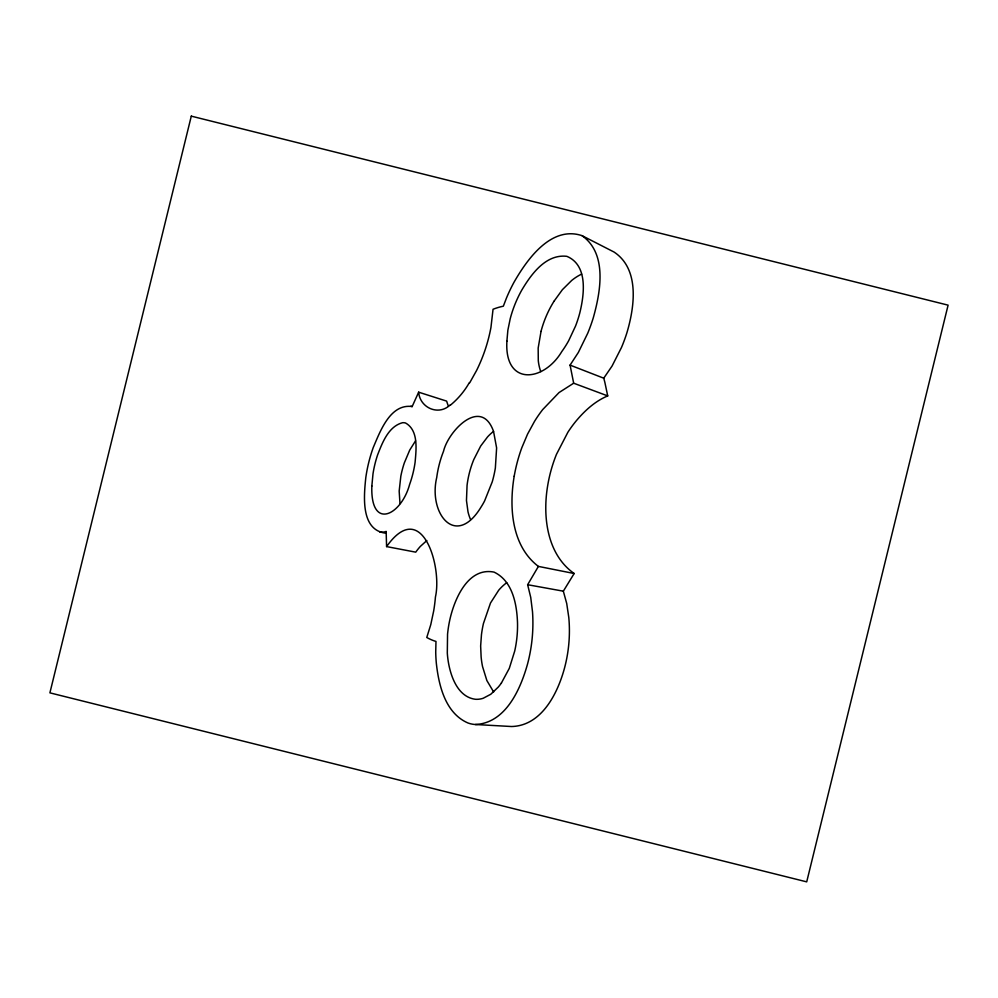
<?xml version="1.0" encoding="UTF-8"?>
<svg xmlns="http://www.w3.org/2000/svg" width="998" height="998" viewBox="0 0 998 998"><rect width="100%" height="100%" fill="white"/><g stroke="black" fill="none" stroke-linecap="round" stroke-linejoin="round"><path stroke-width="1.5" d="M514.195 476.196C508.992 507.146 511.388 545.881 538.396 566.402L574.162 573.513L563.334 591.178L566.714 603.491L568.798 617.5A148.64 146.344 21.9 0 1 564.444 668.336C557.583 693.585 541.49 725.833 511.537 726.519L475.41 724.511A25.486 25.1 21.9 0 1 467.887 722.951C445.283 713.121 438.733 685.339 436.326 663.196A149.076 146.768 21.9 0 1 435.727 652.131L435.976 641.44A44.411 43.725 21.9 0 1 426.77 637.485L430.774 624.648L433.681 610.951A178.006 175.249 21.9 0 0 435.44 596.979C442.364 566.452 421.817 496.904 386.588 546.592L415.742 552.156A62.637 61.664 21.9 0 1 420.37 546.393L426.832 540.554M541.028 331.423L538.172 348.053L538.284 360.69A47.842 47.106 21.9 0 0 540.754 371.618M386.151 533.231C360.453 530.499 363.846 496.218 365.804 477.605A156.337 153.917 21.9 0 1 373.264 447.491C380.213 431.248 390.28 403.491 412.162 406.548L418.649 392.177L446.655 401.121A41.966 41.305 21.9 0 0 448.401 406.074M538.396 566.402L527.643 584.716L530.724 597.365L532.508 611.774A163.622 161.09 21.9 0 1 527.48 664.231C520.395 689.468 505.637 723.076 475.41 724.511M469.734 382.758L476.533 370.57A169.747 167.115 21.9 0 0 490.954 327.406L493.049 309.268A61.477 60.529 21.9 0 1 503.341 306.199L506.448 298.09A171.344 168.699 21.9 0 1 514.007 282.259C527.268 259.081 551.233 225.423 581.996 235.64L614.082 252.057C639.943 269.223 634.566 306.997 626.931 332.683A166.292 163.709 21.9 0 1 621.467 347.516L612.073 366.029L603.74 378.192A157.135 154.702 21.9 0 1 604.875 382.434L607.72 395.907C595.145 401.146 584.828 410.602 576.17 420.919A123.103 121.195 21.9 0 0 567.887 432.246L556.447 454.389A152.582 150.211 21.9 0 0 547.727 485.34C542.475 516.053 546.754 554.239 574.162 573.513M553.965 301.321L562.385 289.694L571.704 280.45A50.299 49.526 21.9 0 1 581.609 274.113M501.42 682.981L509.304 668.336L514.706 651.07A120.783 118.912 21.9 0 0 517.525 623.276C516.927 604.613 512.76 580.961 494.06 572.116C468.224 566.939 454.726 598.488 450.023 618.91A124.438 122.517 21.9 0 0 447.553 634.142L447.304 653.054A92.053 90.618 21.9 0 0 448.663 663.857C451.42 678.39 458.631 697.078 475.372 699.274A20.409 20.097 21.9 0 0 483.207 698.263L490.779 694.259L498.301 687.048A59.843 58.907 21.9 0 0 501.42 682.981M607.72 395.907L573.675 383.207L570.07 365.118L578.353 352.444L587.747 333.207A183.919 181.075 21.9 0 0 593.274 317.851C600.547 291.89 607.632 253.704 581.996 235.64M415.542 440.854L409.729 450.073L404.327 462.91A107.934 106.262 21.9 0 0 400.834 476.158L399.175 491.066L399.986 503.591M450.36 404.739C438.796 416.241 419.884 407.97 418.649 392.177M573.675 383.207L559.042 392.563L542.712 409.567A132.946 130.888 21.9 0 0 534.529 421.356L527.543 434.167L521.817 447.74A169.036 166.417 21.9 0 0 514.207 476.196M527.643 584.716L563.334 591.178M410.976 406.186L412.124 406.61M570.07 365.118L603.74 378.192M493.648 691.963L486.874 680.561L482.57 666.652A85.454 84.131 21.9 0 1 481.123 656.871L480.649 645.968L481.46 634.678A116.13 114.333 21.9 0 1 483.456 623.451L490.505 603.004L498.726 590.192A49.251 48.49 21.9 0 1 506.747 582.67M493.548 431.398C481.136 396.431 448.327 430.911 443.524 451.283A114.009 112.238 21.9 0 0 436.725 477.493C428.179 513.508 455.812 548.85 481.136 506.934A80.277 79.042 21.9 0 0 484.629 500.871L492.239 481.859A121.407 119.523 21.9 0 0 495.357 468L496.617 447.927L493.548 431.398A46.706 45.983 21.9 0 0 487.56 436.912L480.687 446.031L473.776 459.591A102.981 101.384 21.9 0 0 467.064 485.315L466.465 500.509L468 511.824A46.594 45.871 21.9 0 0 470.569 519.584M386.588 546.592L386.151 531.535M386.126 531.485A12.824 12.625 21.9 0 1 379.801 532.009M469.372 382.558A82.846 81.562 21.9 0 1 450.597 405.013M541.016 331.411A112.574 110.828 21.9 0 1 553.965 301.321M506.897 341.129C504.202 385.976 543.374 382.434 561.799 351.558A105.426 103.792 21.9 0 0 568.698 340.667L575.547 326.047A126.135 124.189 21.9 0 0 579.763 313.06C584.254 294.822 588.271 265.194 566.814 256.324C545.769 253.854 531.023 274.462 521.567 290.468A124.925 122.991 21.9 0 0 510.215 318.736L507.87 330.188L506.897 341.129M371.842 486.051C370.333 530.699 401.096 515.779 409.592 484.517A114.832 113.061 21.9 0 0 415.106 462.261C416.203 449.474 418.686 430.412 405.575 423.015A8.333 8.209 21.9 0 0 402.481 422.728C388.447 426.495 382.396 442.588 377.606 454.888A118.013 116.18 21.9 0 0 373.015 473.713L371.842 486.051M191.292 116.142L49.9 692.849L806.708 881.858L948.1 305.151L191.292 116.142"/></g></svg>
